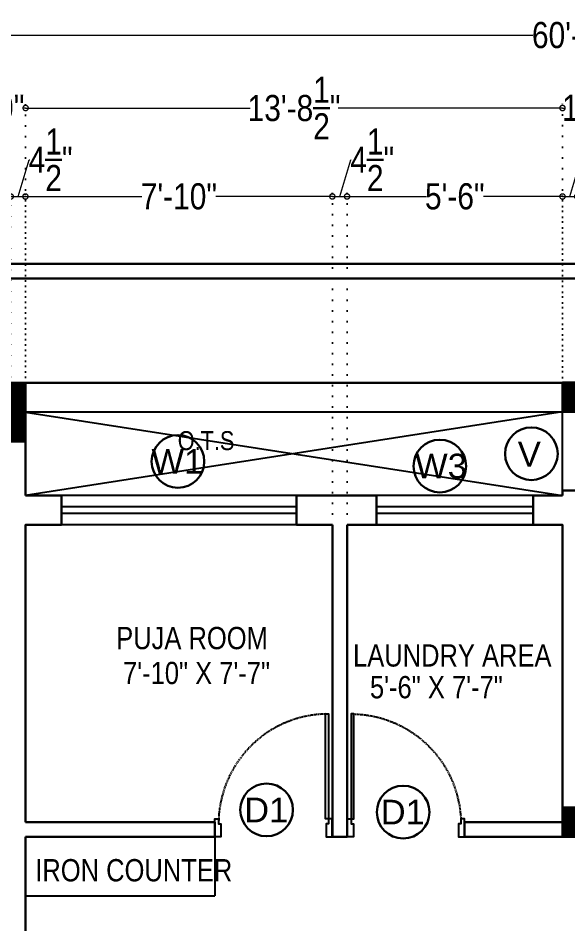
# Model space of a CAD drawing. Extents: x -454308 to 890911, y -14103 to 1343694.
# Drawn here: x 198915.5 to 199083.9, y 661996.5 to 662273.9 of the extents above; entities that cross this region are included whole.
import ezdxf
from ezdxf.lldxf.tags import DXFTag

# ---------------------------------------------------------------- set-up
doc = ezdxf.new("R2010")
doc.units = 0
doc.header["$MEASUREMENT"] = 0
doc.header["$PDMODE"] = 32
doc.linetypes.add('DOT2', pattern=[3.175, 0, -3.175])
for name, color, linetype in [('A-Door', 144, 'Continuous'), ('cup', 126, 'Continuous'), ('ELE', 7, 'Continuous'), ('walls', 7, 'Continuous')]:
    doc.layers.add(name, color=color, linetype=linetype)
for name, color, linetype, lineweight in [('A-Wall', 7, 'Continuous', 30), ('AR- Dim', 159, 'Continuous', 9), ('sill', 32, 'Continuous', 25), ('Text', 55, 'Continuous', 25), ('WINDOW', 147, 'Continuous', 25)]:
    doc.layers.add(name, color=color, linetype=linetype, lineweight=lineweight)
doc.styles.add('AA_03.50', font='ARIALN.TTF', dxfattribs={"height": 8})
doc.styles.add('jag', font='arial.ttf')
doc.styles.get("Standard").update_dxf_attribs({"font": 'stylu.ttf', "height": 7})
tags = doc.linetypes.add('DASHED', pattern=[0.75, 0.5, -0.25]).pattern_tags.tags
tags[6:7] = [DXFTag(74, 4), DXFTag(75, 0), DXFTag(340, '0'), DXFTag(46, 1.0), DXFTag(50, 0.0), DXFTag(44, 0.0), DXFTag(45, 0.0)]
tags[4:5] = [DXFTag(74, 4), DXFTag(75, 0), DXFTag(340, '0'), DXFTag(46, 1.0), DXFTag(50, 0.0), DXFTag(44, 0.0), DXFTag(45, 0.0)]
doc.dimstyles.new('AA_03.50', dxfattribs={"dimtxt": 9, "dimasz": 3.25, "dimexe": 1.75, "dimexo": 3.375, "dimgap": 0.09, "dimtad": 0, "dimdec": 0, "dimzin": 3, "dimdsep": 46, "dimlunit": 4, "dimtxsty": 'AA_03.50', "dimblk": 'DOTSMALL', "dimcen": 0.09, "dimclre": 7, "dimadec": 0, "dimazin": 0, "dimtfac": 1, "dimtdec": 0, "dimtofl": 0, "dimtmove": 0, "dimatfit": 3, "dimfxl": 1, "dimtolj": 1, "dimtzin": 0, "dimlwd": -1, "dimarcsym": 0})

# ---------------------------------------------------------------- blocks, each defined once
blk = doc.blocks.new('EGVSVS')
at = {"layer": 'A-Wall'}
h = blk.add_hatch(dxfattribs=at)
h.set_pattern_fill('ANSI31', color=256, style=0)
h.set_pattern_definition([(45, (0, 0), (-0.088388347648, 0.088388347648), [])])
h.paths.add_polyline_path([(188258.49, 672097.51), (188258.49, 672106.51), (188240.49, 672106.51), (188240.49, 672097.51)])
blk.add_lwpolyline([(188240.49, 672106.51), (188258.49, 672106.51), (188258.49, 672097.51), (188240.49, 672097.51)], close=True, dxfattribs=at)
blk = doc.blocks.new('eeee')
at = {"layer": 'A-Door'}
for points in [[(165919.2, 672860.67), (165924.71, 672860.67), (165924.71, 672859.48), (165923.23, 672859.48), (165923.23, 672858.78), (165919.2, 672858.78), (165919.2, 672860.67)], [(165924.71, 672859.48), (165924.71, 672858.61), (165956.88, 672858.61), (165956.88, 672859.48), (165924.71, 672859.48)], [(165956.76, 672856.72), (165956.76, 672856.68), (165956.72, 672856.48)], [(165956.72, 672856.35), (165956.72, 672856.11)], [(165956.8, 672857.09), (165956.76, 672856.85)], [(165956.8, 672857.83), (165956.8, 672857.59)], [(165956.8, 672857.46), (165956.8, 672857.22)], [(165956.88, 672858.61), (165956.84, 672858.33)], [(165956.84, 672858.2), (165956.84, 672858)], [(165956.39, 672853.76), (165956.35, 672853.52)], [(165956.43, 672854.13), (165956.39, 672853.89)], [(165956.51, 672854.5), (165956.47, 672854.26)], [(165956.55, 672854.87), (165956.55, 672854.79), (165956.51, 672854.63)], [(165956.64, 672855.61), (165956.6, 672855.37)], [(165956.6, 672855.24), (165956.6, 672855)], [(165956.68, 672855.98), (165956.68, 672855.74)], [(165955.77, 672850.81), (165955.65, 672850.6)], [(165955.86, 672851.18), (165955.77, 672851.01), (165955.77, 672850.93)], [(165955.94, 672851.55), (165955.86, 672851.3)], [(165956.02, 672851.91), (165955.98, 672851.67)], [(165956.06, 672852.28), (165956.02, 672852.04)], [(165956.18, 672852.65), (165956.1, 672852.41)], [(165956.27, 672853.02), (165956.23, 672852.86), (165956.18, 672852.78)], [(165956.31, 672853.39), (165956.27, 672853.15)], [(165954.83, 672847.97), (165954.75, 672847.76)], [(165954.95, 672848.34), (165954.87, 672848.09)], [(165955.08, 672848.71), (165955.03, 672848.46)], [(165955.24, 672849.04), (165955.12, 672848.83)], [(165955.32, 672849.41), (165955.24, 672849.16), (165955.24, 672849.12)], [(165955.44, 672849.78), (165955.36, 672849.53)], [(165955.53, 672850.11), (165955.44, 672849.86)], [(165955.65, 672850.48), (165955.57, 672850.23)], [(165953.68, 672845.22), (165953.6, 672845.01)], [(165953.84, 672845.55), (165953.76, 672845.34)], [(165954.01, 672845.87), (165953.92, 672845.63)], [(165954.17, 672846.24), (165954.05, 672846)], [(165954.29, 672846.61), (165954.17, 672846.37)], [(165954.46, 672846.9), (165954.34, 672846.7)], [(165954.58, 672847.27), (165954.5, 672847.02)], [(165954.71, 672847.64), (165954.62, 672847.39)], [(165952.28, 672842.59), (165952.16, 672842.34)], [(165952.49, 672842.91), (165952.36, 672842.67)], [(165952.69, 672843.2), (165952.57, 672843)], [(165952.86, 672843.53), (165952.73, 672843.33)], [(165953.02, 672843.86), (165953.02, 672843.86), (165952.9, 672843.65)], [(165953.23, 672844.19), (165953.1, 672843.98)], [(165953.35, 672844.52), (165953.23, 672844.31)], [(165953.55, 672844.89), (165953.43, 672844.64)], [(165950.47, 672839.71), (165950.31, 672839.5)], [(165950.68, 672840.04), (165950.55, 672839.83)], [(165950.88, 672840.37), (165950.76, 672840.16)], [(165951.09, 672840.65), (165951.05, 672840.53), (165950.97, 672840.45)], [(165951.34, 672840.98), (165951.17, 672840.78)], [(165951.54, 672841.27), (165951.38, 672841.07)], [(165951.75, 672841.6), (165951.58, 672841.39)], [(165951.91, 672841.93), (165951.79, 672841.72)], [(165952.12, 672842.26), (165952.08, 672842.18), (165951.99, 672842.01)], [(165948.09, 672836.83), (165947.92, 672836.67)], [(165948.38, 672837.12), (165948.17, 672836.91)], [(165948.58, 672837.41), (165948.46, 672837.2)], [(165948.83, 672837.7), (165948.66, 672837.49)], [(165949.08, 672837.94), (165948.91, 672837.78)], [(165949.32, 672838.23), (165949.16, 672838.07)], [(165949.53, 672838.56), (165949.4, 672838.35)], [(165949.77, 672838.85), (165949.61, 672838.64)], [(165950.02, 672839.13), (165949.94, 672838.97), (165949.86, 672838.93)], [(165950.27, 672839.42), (165950.1, 672839.22)], [(165945.42, 672834.24), (165945.25, 672834.04)], [(165945.71, 672834.45), (165945.5, 672834.28)], [(165945.99, 672834.7), (165945.83, 672834.53)], [(165946.24, 672834.98), (165946.08, 672834.78)], [(165946.53, 672835.23), (165946.36, 672835.07)], [(165946.77, 672835.52), (165946.61, 672835.31)], [(165947.06, 672835.72), (165946.9, 672835.6)], [(165947.31, 672836.01), (165947.14, 672835.81)], [(165947.6, 672836.3), (165947.39, 672836.09)], [(165947.84, 672836.55), (165947.68, 672836.38)], [(165941.55, 672831.28), (165941.47, 672831.2), (165941.35, 672831.16)], [(165941.88, 672831.49), (165941.68, 672831.33)], [(165942.17, 672831.7), (165941.97, 672831.57)], [(165942.46, 672831.9), (165942.25, 672831.78)], [(165942.79, 672832.11), (165942.58, 672831.98)], [(165943.08, 672832.31), (165943.03, 672832.27), (165942.87, 672832.19)], [(165943.4, 672832.56), (165943.2, 672832.44)], [(165943.69, 672832.76), (165943.49, 672832.64)], [(165943.98, 672833.01), (165943.81, 672832.85)], [(165944.27, 672833.26), (165944.1, 672833.09)], [(165944.55, 672833.5), (165944.55, 672833.46), (165944.39, 672833.34)], [(165944.88, 672833.71), (165944.68, 672833.55)], [(165945.13, 672833.96), (165944.97, 672833.79)], [(165936.62, 672828.61), (165936.38, 672828.53)], [(165936.95, 672828.78), (165936.75, 672828.65)], [(165937.28, 672828.94), (165937.03, 672828.86)], [(165937.61, 672829.07), (165937.4, 672828.98)], [(165937.98, 672829.27), (165937.73, 672829.15)], [(165938.31, 672829.39), (165938.1, 672829.31), (165938.1, 672829.27)], [(165938.64, 672829.6), (165938.43, 672829.48)], [(165938.97, 672829.76), (165938.76, 672829.64)], [(165939.29, 672829.93), (165939.05, 672829.81)], [(165939.62, 672830.09), (165939.42, 672830.01)], [(165939.95, 672830.3), (165939.79, 672830.22), (165939.75, 672830.18)], [(165940.28, 672830.5), (165940.08, 672830.34)], [(165940.61, 672830.67), (165940.4, 672830.55)], [(165940.94, 672830.87), (165940.69, 672830.75)], [(165941.23, 672831.08), (165941.02, 672830.96)], [(165919.2, 672824.71), (165924.71, 672824.71), (165924.71, 672825.86), (165923.23, 672825.86), (165923.23, 672826.52), (165919.2, 672826.52), (165919.2, 672824.71)], [(165923.51, 672825.86), (165923.23, 672825.86)], [(165923.88, 672825.86), (165923.64, 672825.86)], [(165924.25, 672825.9), (165924.01, 672825.86)], [(165924.62, 672825.9), (165924.38, 672825.9)], [(165924.99, 672825.9), (165924.75, 672825.9)], [(165925.36, 672825.9), (165925.16, 672825.9), (165925.12, 672825.9)], [(165925.73, 672825.94), (165925.53, 672825.9)], [(165926.14, 672825.98), (165925.86, 672825.98)], [(165926.47, 672825.98), (165926.27, 672825.98)], [(165926.88, 672826.02), (165926.6, 672826.02)], [(165927.21, 672826.11), (165927.09, 672826.07), (165927.01, 672826.07)], [(165927.62, 672826.15), (165927.38, 672826.11)], [(165927.99, 672826.19), (165927.75, 672826.15)], [(165928.36, 672826.23), (165928.12, 672826.19)], [(165928.73, 672826.31), (165928.49, 672826.27)], [(165929.1, 672826.35), (165928.98, 672826.31), (165928.86, 672826.31)], [(165929.43, 672826.44), (165929.23, 672826.39)], [(165929.84, 672826.52), (165929.6, 672826.44)], [(165930.17, 672826.6), (165929.97, 672826.52)], [(165930.58, 672826.64), (165930.29, 672826.64)], [(165930.91, 672826.72), (165930.87, 672826.72), (165930.71, 672826.68)], [(165931.28, 672826.85), (165931.03, 672826.76)], [(165931.65, 672826.93), (165931.4, 672826.85)], [(165932.02, 672827.01), (165931.77, 672826.93)], [(165932.39, 672827.13), (165932.14, 672827.05)], [(165932.72, 672827.22), (165932.51, 672827.13)], [(165933.09, 672827.34), (165932.84, 672827.26)], [(165933.46, 672827.46), (165933.21, 672827.38)], [(165933.79, 672827.59), (165933.58, 672827.46)], [(165934.16, 672827.67), (165933.91, 672827.59)], [(165934.53, 672827.79), (165934.28, 672827.71)], [(165934.86, 672827.91), (165934.61, 672827.83)], [(165935.23, 672828.08), (165934.98, 672828)], [(165935.55, 672828.2), (165935.35, 672828.12)], [(165935.92, 672828.33), (165935.68, 672828.24)], [(165936.25, 672828.45), (165936.05, 672828.37)]]:
    blk.add_lwpolyline(points, dxfattribs=at)
blk = doc.blocks.new('_DotSmall')
at = {"color": 0, "linetype": 'ByBlock', "const_width": 0.5}
blk.add_lwpolyline([(-0.0625, 0, 1), (0.0625, 0, 1)], format="xyb", close=True, dxfattribs=at)
blk = doc.blocks.new('*D197')
at = {"layer": 'AR- Dim', "color": 0, "transparency": 16777216}
for p, q in [((198915.5, 662219.31), (198918.88, 662230.56)), ((198918.88, 662230.56), (198919.06, 662230.56)), ((198913.25, 662219.31), (198917.75, 662219.31))]:
    blk.add_line(p, q, dxfattribs=at)
at = {"layer": 'AR- Dim', "color": 7, "linetype": 'DOT2', "lineweight": -2, "transparency": 16777216}
for p, q in [((198913.25, 662147.65), (198913.25, 662221.06)), ((198917.75, 662147.65), (198917.75, 662221.06))]:
    blk.add_line(p, q, dxfattribs=at)
at = {"layer": 'DEFPOINTS', "color": 0, "lineweight": 30, "transparency": 16777216}
for p in [(198917.75, 662219.31), (198913.25, 662144.27), (198917.75, 662144.27)]:
    blk.add_point(p, dxfattribs=at)
at = {"layer": 'AR- Dim', "color": 0, "transparency": 16777216, "xscale": 3.25, "yscale": 3.25, "zscale": 3.25, "rotation": 180}
blk.add_blockref('_DotSmall', (198913.25, 662219.31), dxfattribs=at)
at = {"layer": 'AR- Dim', "color": 0, "transparency": 16777216, "xscale": 3.25, "yscale": 3.25, "zscale": 3.25}
blk.add_blockref('_DotSmall', (198917.75, 662219.31), dxfattribs=at)
at = {"layer": 'AR- Dim', "color": 0, "lineweight": 30, "transparency": 16777216, "insert": (198925.46, 662230.56), "char_height": 8, "attachment_point": 5, "style": 'AA_03.50'}
blk.add_mtext('\\A1;4{\\H1.000000x;\\S1/2;}"', dxfattribs=at)
blk = doc.blocks.new('*D198')
at = {"layer": 'AR- Dim', "color": 7, "linetype": 'DOT2', "lineweight": -2, "transparency": 16777216}
for p, q in [((198917.75, 662147.65), (198917.75, 662221.06)), ((199011.75, 662122.11), (199011.75, 662221.06))]:
    blk.add_line(p, q, dxfattribs=at)
at = {"layer": 'AR- Dim', "color": 0, "transparency": 16777216}
for p, q in [((198917.75, 662219.31), (198953.41, 662219.31)), ((199011.75, 662219.31), (198976.09, 662219.31))]:
    blk.add_line(p, q, dxfattribs=at)
at = {"layer": 'DEFPOINTS', "color": 0, "lineweight": 30, "transparency": 16777216}
for p in [(199011.75, 662219.31), (198917.75, 662144.27), (199011.75, 662118.73)]:
    blk.add_point(p, dxfattribs=at)
at = {"layer": 'AR- Dim', "color": 0, "transparency": 16777216, "xscale": 3.25, "yscale": 3.25, "zscale": 3.25, "rotation": 180}
blk.add_blockref('_DotSmall', (198917.75, 662219.31), dxfattribs=at)
at = {"layer": 'AR- Dim', "color": 0, "transparency": 16777216, "xscale": 3.25, "yscale": 3.25, "zscale": 3.25}
blk.add_blockref('_DotSmall', (199011.75, 662219.31), dxfattribs=at)
at = {"layer": 'AR- Dim', "color": 0, "lineweight": 30, "transparency": 16777216, "insert": (198964.75, 662219.31), "char_height": 8, "attachment_point": 5, "style": 'AA_03.50'}
blk.add_mtext('\\A1;7\'-10"', dxfattribs=at)
blk = doc.blocks.new('*D199')
at = {"layer": 'AR- Dim', "color": 0, "transparency": 16777216}
for p, q in [((199014, 662219.31), (199017.38, 662230.56)), ((199017.38, 662230.56), (199017.56, 662230.56)), ((199011.75, 662219.31), (199016.25, 662219.31))]:
    blk.add_line(p, q, dxfattribs=at)
at = {"layer": 'AR- Dim', "color": 7, "linetype": 'DOT2', "lineweight": -2, "transparency": 16777216}
for p, q in [((199011.75, 662122.11), (199011.75, 662221.06)), ((199016.25, 662122.11), (199016.25, 662221.06))]:
    blk.add_line(p, q, dxfattribs=at)
at = {"layer": 'DEFPOINTS', "color": 0, "lineweight": 30, "transparency": 16777216}
for p in [(199016.25, 662219.31), (199011.75, 662118.73), (199016.25, 662118.73)]:
    blk.add_point(p, dxfattribs=at)
at = {"layer": 'AR- Dim', "color": 0, "transparency": 16777216, "xscale": 3.25, "yscale": 3.25, "zscale": 3.25, "rotation": 180}
blk.add_blockref('_DotSmall', (199011.75, 662219.31), dxfattribs=at)
at = {"layer": 'AR- Dim', "color": 0, "transparency": 16777216, "xscale": 3.25, "yscale": 3.25, "zscale": 3.25}
blk.add_blockref('_DotSmall', (199016.25, 662219.31), dxfattribs=at)
at = {"layer": 'AR- Dim', "color": 0, "lineweight": 30, "transparency": 16777216, "insert": (199023.96, 662230.56), "char_height": 8, "attachment_point": 5, "style": 'AA_03.50'}
blk.add_mtext('\\A1;4{\\H1.000000x;\\S1/2;}"', dxfattribs=at)
blk = doc.blocks.new('*D200')
at = {"layer": 'AR- Dim', "color": 7, "linetype": 'DOT2', "lineweight": -2, "transparency": 16777216}
for p, q in [((199016.25, 662122.11), (199016.25, 662221.06)), ((199082.25, 662131.11), (199082.25, 662221.06))]:
    blk.add_line(p, q, dxfattribs=at)
at = {"layer": 'AR- Dim', "color": 0, "transparency": 16777216}
for p, q in [((199016.25, 662219.31), (199040.44, 662219.31)), ((199082.25, 662219.31), (199058.07, 662219.31))]:
    blk.add_line(p, q, dxfattribs=at)
at = {"layer": 'DEFPOINTS', "color": 0, "lineweight": 30, "transparency": 16777216}
for p in [(199082.25, 662219.31), (199082.25, 662127.73), (199016.25, 662118.73)]:
    blk.add_point(p, dxfattribs=at)
at = {"layer": 'AR- Dim', "color": 0, "transparency": 16777216, "xscale": 3.25, "yscale": 3.25, "zscale": 3.25, "rotation": 180}
blk.add_blockref('_DotSmall', (199016.25, 662219.31), dxfattribs=at)
at = {"layer": 'AR- Dim', "color": 0, "transparency": 16777216, "xscale": 3.25, "yscale": 3.25, "zscale": 3.25}
blk.add_blockref('_DotSmall', (199082.25, 662219.31), dxfattribs=at)
at = {"layer": 'AR- Dim', "color": 0, "lineweight": 30, "transparency": 16777216, "insert": (199049.25, 662219.31), "char_height": 8, "attachment_point": 5, "style": 'AA_03.50'}
blk.add_mtext('\\A1;5\'-6"', dxfattribs=at)
blk = doc.blocks.new('*D201')
at = {"layer": 'AR- Dim', "color": 0, "transparency": 16777216}
for p, q in [((199084.5, 662219.31), (199087.88, 662230.56)), ((199087.88, 662230.56), (199088.06, 662230.56)), ((199082.25, 662219.31), (199086.75, 662219.31))]:
    blk.add_line(p, q, dxfattribs=at)
at = {"layer": 'AR- Dim', "color": 7, "linetype": 'DOT2', "lineweight": -2, "transparency": 16777216}
for p, q in [((199082.25, 662131.11), (199082.25, 662221.06)), ((199086.75, 662132.61), (199086.75, 662221.06))]:
    blk.add_line(p, q, dxfattribs=at)
at = {"layer": 'DEFPOINTS', "color": 0, "lineweight": 30, "transparency": 16777216}
for p in [(199086.75, 662219.31), (199086.75, 662129.23), (199082.25, 662127.73)]:
    blk.add_point(p, dxfattribs=at)
at = {"layer": 'AR- Dim', "color": 0, "transparency": 16777216, "xscale": 3.25, "yscale": 3.25, "zscale": 3.25, "rotation": 180}
blk.add_blockref('_DotSmall', (199082.25, 662219.31), dxfattribs=at)
at = {"layer": 'AR- Dim', "color": 0, "transparency": 16777216, "xscale": 3.25, "yscale": 3.25, "zscale": 3.25}
blk.add_blockref('_DotSmall', (199086.75, 662219.31), dxfattribs=at)
at = {"layer": 'AR- Dim', "color": 0, "lineweight": 30, "transparency": 16777216, "insert": (199094.46, 662230.56), "char_height": 8, "attachment_point": 5, "style": 'AA_03.50'}
blk.add_mtext('\\A1;4{\\H1.000000x;\\S1/2;}"', dxfattribs=at)
blk = doc.blocks.new('*D210')
at = {"layer": 'AR- Dim', "color": 7, "linetype": 'DOT2', "lineweight": -2, "transparency": 16777216}
for p, q in [((198908.75, 662165.65), (198908.75, 662248.16)), ((198917.8, 662165.65), (198917.8, 662248.16))]:
    blk.add_line(p, q, dxfattribs=at)
at = {"layer": 'AR- Dim', "color": 0, "transparency": 16777216}
for p, q in [((198908.75, 662246.41), (198909.41, 662246.41)), ((198917.8, 662246.41), (198917.14, 662246.41))]:
    blk.add_line(p, q, dxfattribs=at)
at = {"layer": 'DEFPOINTS', "color": 0, "lineweight": 30, "transparency": 16777216}
for p in [(198917.8, 662246.41), (198908.75, 662162.27), (198917.8, 662162.27)]:
    blk.add_point(p, dxfattribs=at)
at = {"layer": 'AR- Dim', "color": 0, "transparency": 16777216, "xscale": 3.25, "yscale": 3.25, "zscale": 3.25, "rotation": 180}
blk.add_blockref('_DotSmall', (198908.75, 662246.41), dxfattribs=at)
at = {"layer": 'AR- Dim', "color": 0, "transparency": 16777216, "xscale": 3.25, "yscale": 3.25, "zscale": 3.25}
blk.add_blockref('_DotSmall', (198917.8, 662246.41), dxfattribs=at)
at = {"layer": 'AR- Dim', "color": 0, "lineweight": 30, "transparency": 16777216, "insert": (198913.27, 662246.41), "char_height": 8, "attachment_point": 5, "style": 'AA_03.50'}
blk.add_mtext('\\A1;9"', dxfattribs=at)
blk = doc.blocks.new('*D211')
at = {"layer": 'AR- Dim', "color": 7, "linetype": 'DOT2', "lineweight": -2, "transparency": 16777216}
for p, q in [((198917.8, 662165.65), (198917.8, 662248.16)), ((199082.25, 662165.69), (199082.25, 662248.16))]:
    blk.add_line(p, q, dxfattribs=at)
at = {"layer": 'AR- Dim', "color": 0, "transparency": 16777216}
for p, q in [((198917.8, 662246.41), (198986.56, 662246.41)), ((199082.25, 662246.41), (199013.49, 662246.41))]:
    blk.add_line(p, q, dxfattribs=at)
at = {"layer": 'DEFPOINTS', "color": 0, "lineweight": 30, "transparency": 16777216}
for p in [(199082.25, 662246.41), (198917.8, 662162.27), (199082.25, 662162.31)]:
    blk.add_point(p, dxfattribs=at)
at = {"layer": 'AR- Dim', "color": 0, "transparency": 16777216, "xscale": 3.25, "yscale": 3.25, "zscale": 3.25, "rotation": 180}
blk.add_blockref('_DotSmall', (198917.8, 662246.41), dxfattribs=at)
at = {"layer": 'AR- Dim', "color": 0, "transparency": 16777216, "xscale": 3.25, "yscale": 3.25, "zscale": 3.25}
blk.add_blockref('_DotSmall', (199082.25, 662246.41), dxfattribs=at)
at = {"layer": 'AR- Dim', "color": 0, "lineweight": 30, "transparency": 16777216, "insert": (199000.02, 662246.41), "char_height": 8, "attachment_point": 5, "style": 'AA_03.50'}
blk.add_mtext('\\A1;13\'-8{\\H1.000000x;\\S1/2;}"', dxfattribs=at)
blk = doc.blocks.new('*D212')
at = {"layer": 'AR- Dim', "color": 7, "linetype": 'DOT2', "lineweight": -2, "transparency": 16777216}
for p, q in [((199082.25, 662165.69), (199082.25, 662248.16)), ((199100.23, 662165.65), (199100.23, 662248.16))]:
    blk.add_line(p, q, dxfattribs=at)
at = {"layer": 'AR- Dim', "color": 0, "transparency": 16777216}
for p, q in [((199082.25, 662246.41), (199082.73, 662246.41)), ((199100.23, 662246.41), (199099.75, 662246.41))]:
    blk.add_line(p, q, dxfattribs=at)
at = {"layer": 'DEFPOINTS', "color": 0, "lineweight": 30, "transparency": 16777216}
for p in [(199100.23, 662246.41), (199082.25, 662162.31), (199100.23, 662162.28)]:
    blk.add_point(p, dxfattribs=at)
at = {"layer": 'AR- Dim', "color": 0, "transparency": 16777216, "xscale": 3.25, "yscale": 3.25, "zscale": 3.25, "rotation": 180}
blk.add_blockref('_DotSmall', (199082.25, 662246.41), dxfattribs=at)
at = {"layer": 'AR- Dim', "color": 0, "transparency": 16777216, "xscale": 3.25, "yscale": 3.25, "zscale": 3.25}
blk.add_blockref('_DotSmall', (199100.23, 662246.41), dxfattribs=at)
at = {"layer": 'AR- Dim', "color": 0, "lineweight": 30, "transparency": 16777216, "insert": (199091.24, 662246.41), "char_height": 8, "attachment_point": 5, "style": 'AA_03.50'}
blk.add_mtext('\\A1;1\'-6"', dxfattribs=at)
blk = doc.blocks.new('*D219')
at = {"layer": 'AR- Dim', "color": 7, "linetype": 'DOT2', "lineweight": -2, "transparency": 16777216}
for p, q in [((198724.58, 662202.11), (198724.58, 662270.45)), ((199444.53, 662202.11), (199444.53, 662270.45))]:
    blk.add_line(p, q, dxfattribs=at)
at = {"layer": 'AR- Dim', "color": 0, "transparency": 16777216}
for p, q in [((198724.58, 662268.7), (199073.17, 662268.7)), ((199444.53, 662268.7), (199095.94, 662268.7))]:
    blk.add_line(p, q, dxfattribs=at)
at = {"layer": 'DEFPOINTS', "color": 0, "lineweight": 30, "transparency": 16777216}
for p in [(199444.53, 662268.7), (198724.58, 662198.73), (199444.53, 662198.73)]:
    blk.add_point(p, dxfattribs=at)
at = {"layer": 'AR- Dim', "color": 0, "transparency": 16777216, "xscale": 3.25, "yscale": 3.25, "zscale": 3.25, "rotation": 180}
blk.add_blockref('_DotSmall', (198724.58, 662268.7), dxfattribs=at)
at = {"layer": 'AR- Dim', "color": 0, "transparency": 16777216, "xscale": 3.25, "yscale": 3.25, "zscale": 3.25}
blk.add_blockref('_DotSmall', (199444.53, 662268.7), dxfattribs=at)
at = {"layer": 'AR- Dim', "color": 0, "lineweight": 30, "transparency": 16777216, "insert": (199084.56, 662268.7), "char_height": 8, "attachment_point": 5, "style": 'AA_03.50'}
blk.add_mtext('\\A1;60\'-0"', dxfattribs=at)

msp = doc.modelspace()

# ---------------------------------------------------------------- linework, layer by layer
at = {"layer": 'A-Wall'}
for p, q in [((198724.583, 662198.732), (199444.533, 662198.732)), ((199082.213, 662162.273), (198917.754, 662162.273)), ((199082.254, 662153.314), (199082.254, 662157.794)), ((199082.232, 662153.314), (198917.795, 662153.273)), ((199082.254, 662153.314), (199352.178, 662153.314)), ((199086.754, 662129.232), (199082.254, 662129.232)), ((199082.254, 662129.232), (199082.254, 662127.732)), ((198928.754, 662127.732), (198917.754, 662127.732)), ((198928.754, 662118.732), (198928.754, 662127.732)), ((199025.254, 662127.732), (199000.754, 662127.732)), ((199000.754, 662118.732), (199000.754, 662127.732)), ((199025.254, 662118.732), (199025.254, 662127.732)), ((199082.254, 662127.732), (199073.254, 662127.732)), ((199073.254, 662118.732), (199073.254, 662127.732)), ((199011.754, 662023.143), (199011.754, 662118.732)), ((199016.254, 662023.143), (199016.254, 662118.732)), ((198917.754, 662027.643), (198975.754, 662027.643)), ((198975.754, 662023.143), (198975.754, 662027.643)), ((199052.254, 662027.643), (199082.254, 662027.643)), ((199052.254, 662023.143), (199052.254, 662027.643)), ((198917.754, 662023.143), (198975.754, 662023.143)), ((199011.754, 662023.143), (199016.254, 662023.143)), ((199052.254, 662023.143), (199082.254, 662023.143)), ((199187.384, 662023.143), (199082.254, 662023.143)), ((199082.254, 662023.143), (199082.254, 662023.143))]:
    msp.add_line(p, q, dxfattribs=at)
for points in [[(198729.083, 662194.232), (199440.054, 662194.232), (199440.054, 661711.41)], [(198917.754, 662162.273), (198724.583, 662162.273), (198724.561, 661706.931)], [(199361.178, 662162.314), (199082.254, 662162.273)], [(198917.754, 662157.362), (198917.754, 662127.732)], [(198928.754, 662118.732), (198917.754, 662118.732), (198917.754, 662027.643)], [(199011.754, 662118.732), (199000.754, 662118.732)], [(199025.254, 662118.732), (199016.254, 662118.732)], [(199082.254, 662027.643), (199082.254, 662118.732), (199073.254, 662118.732)], [(198917.754, 662023.143), (198917.732, 661983.732)]]:
    msp.add_lwpolyline(points, dxfattribs=at)
at = {"layer": 'cup'}
for p in [(198975.754, 662023.143), (198917.754, 662005.143)]:
    msp.add_line(p, (198975.754, 662005.143), dxfattribs=at)
for points in [[(199082.213, 662162.273), (198917.713, 662162.273)], [(198917.795, 662162.273), (198917.754, 662162.273)], [(199082.254, 662162.273), (199082.232, 662162.273)]]:
    msp.add_lwpolyline(points, dxfattribs=at)
at = {"layer": 'ELE', "linetype": 'ByBlock', "lineweight": 30}
for centre in [(199072.707, 662140.526), (198964.464, 662138.17), (199044.666, 662136.745), (198991.61, 662031.439), (199033.441, 662030.768)]:
    msp.add_circle(centre, 8.062, dxfattribs=at)
at = {"layer": 'sill'}
msp.add_line((199082.254, 662129.232), (199082.254, 662153.314), dxfattribs=at)
for points in [[(199000.754, 662127.732), (198928.754, 662127.732)], [(199073.254, 662127.732), (199025.254, 662127.732)], [(199000.754, 662118.732), (198928.754, 662118.732)], [(199073.254, 662118.732), (199025.254, 662118.732)]]:
    msp.add_lwpolyline(points, dxfattribs=at)
at = {"layer": 'walls', "lineweight": 30}
msp.add_line((199016.254, 662118.732), (199082.254, 662118.732), dxfattribs=at)
at = {"layer": 'WINDOW', "linetype": 'DASHED', "ltscale": 10}
for p, q in [((199082.213, 662153.314), (198917.754, 662127.732)), ((198917.795, 662153.273), (199082.254, 662127.732))]:
    msp.add_line(p, q, dxfattribs=at)
at = {"layer": 'WINDOW'}
for points in [[(198928.754, 662124.321), (199000.754, 662124.321)], [(199025.254, 662124.321), (199073.254, 662124.321)], [(198928.754, 662122.348), (199000.754, 662122.348)], [(199025.254, 662122.348), (199073.254, 662122.348)]]:
    msp.add_lwpolyline(points, dxfattribs=at)

# ---------------------------------------------------------------- block references
at = {"layer": 'A-Wall', "rotation": 270}
msp.add_blockref('EGVSVS', (-473188.752, 850402.766), dxfattribs=at)
at = {"layer": 'A-Wall'}
for p in [(10841.739, -9944.191), (10841.761, -10074.363)]:
    msp.add_blockref('EGVSVS', p, dxfattribs=at)
at = {"layer": 'WINDOW', "xscale": -1, "rotation": 270}
msp.add_blockref('eeee', (-473848.955, 496103.945), dxfattribs=at)
at = {"layer": 'WINDOW', "rotation": 90.00000000000001}
msp.add_blockref('eeee', (871876.963, 496103.945), dxfattribs=at)

# ---------------------------------------------------------------- texts
at = {"layer": 'A-Wall', "insert": (198964.398, 662144.499), "char_height": 5.79452, "width": 29.58904, "attachment_point": 4}
msp.add_mtext('{\\fArial Narrow|b0|i0|c1|p15;O.T.S}', dxfattribs=at)
at = {"layer": 'Text', "char_height": 7.57161, "width": 212.54385, "attachment_point": 1, "style": 'jag'}
for s, insert in [('V{\\H0.8193x; }^I', (199068.55, 662144.18)), ('W1{\\H0.8193x; }^I', (198956.352, 662141.958)), ('W3{\\H0.8193x; }^I', (199037.1, 662140.534)), ('D1{\\H0.8193x; }^I', (198984.727, 662035.223)), ('D1{\\H0.8193x; }^I', (199026.558, 662034.552))]:
    msp.add_mtext(s, dxfattribs=dict(at, insert=insert))
at = {"layer": 'Text', "char_height": 6.82192, "attachment_point": 4}
for s, insert, width in [('{\\fArial Narrow|b0|i0|c0|p15;PUJA ROOM}', (198945.55, 662084.022), 55.64384), ('{\\fArial Narrow|b0|i0|c0|p15;LAUNDRY AREA}', (199018.097, 662078.695), 66.77526), ('{\\fArial Narrow|b0|i0|c0|p15;7\'-10" X 7\'-7"}', (198947.646, 662073.322), 104.30137), ('{\\fArial Narrow|b0|i0|c0|p15;5\'-6" X 7\'-7"}', (199023.269, 662068.978), 104.30137), ('{\\fArial Narrow|b0|i0|c0|p15;IRON COUNTER}', (198920.76, 662012.91), 78.58401)]:
    msp.add_mtext(s, dxfattribs=dict(at, insert=insert, width=width))

# ---------------------------------------------------------------- dimensions: what is measured, and where the dimension line sits
at = {"layer": 'AR- Dim', "lineweight": 30}
for base, p1, p2, override, picture, middle in [((199444.5331, 662268.6958), (198724.5825, 662198.732), (199444.5331, 662198.7323), {"dimtxt": 8, "dimdec": 1, "dimtdec": 1, "dimfxl": 0.1}, '*D219', (199084.5578, 662268.6958)), ((199082.254, 662246.409), (198917.795, 662162.273), (199082.254, 662162.314), {"dimtxt": 8, "dimdec": 1, "dimtdec": 1, "dimtmove": 1, "dimfxl": 0.1}, '*D211', (199000.025, 662246.409)), ((198917.795, 662246.409), (198908.754, 662162.273), (198917.795, 662162.273), {"dimtxt": 8, "dimdec": 1, "dimtdec": 1, "dimtmove": 1, "dimfxl": 0.1}, '*D210', (198913.274, 662246.409)), ((199100.232, 662246.409), (199082.254, 662162.314), (199100.232, 662162.276), {"dimtxt": 8, "dimdec": 1, "dimtdec": 1, "dimtmove": 1, "dimfxl": 0.1}, '*D212', (199091.243, 662246.409)), ((198917.754, 662219.308), (198913.254, 662144.273), (198917.754, 662144.273), {"dimtxt": 8, "dimdec": 1, "dimtdec": 1, "dimtmove": 1, "dimfxl": 0.1}, '*D197', (198919.149, 662230.559)), ((199016.254, 662219.308), (199011.754, 662118.732), (199016.254, 662118.732), {"dimtxt": 8, "dimdec": 1, "dimtdec": 1, "dimtmove": 1, "dimfxl": 0.1}, '*D199', (199017.649, 662230.559)), ((199086.754, 662219.308), (199082.254, 662127.732), (199086.754, 662129.232), {"dimtxt": 8, "dimdec": 1, "dimtdec": 1, "dimtmove": 1, "dimfxl": 0.1}, '*D201', (199088.149, 662230.559)), ((199011.754, 662219.308), (198917.754, 662144.273), (199011.754, 662118.732), {"dimtxt": 8, "dimdec": 1, "dimtdec": 1, "dimtmove": 1, "dimfxl": 0.1}, '*D198', (198964.754, 662219.308)), ((199082.254, 662219.308), (199016.254, 662118.732), (199082.254, 662127.732), {"dimtxt": 8, "dimdec": 1, "dimtdec": 1, "dimtmove": 1, "dimfxl": 0.1}, '*D200', (199049.254, 662219.308))]:
    dim = msp.add_linear_dim(base=base, p1=p1, p2=p2, dimstyle='AA_03.50', override=override, dxfattribs=at)
    dim.commit()
    dim.dimension.update_dxf_attribs({"geometry": picture, "text_midpoint": middle})

doc.saveas('drawing.dxf')
